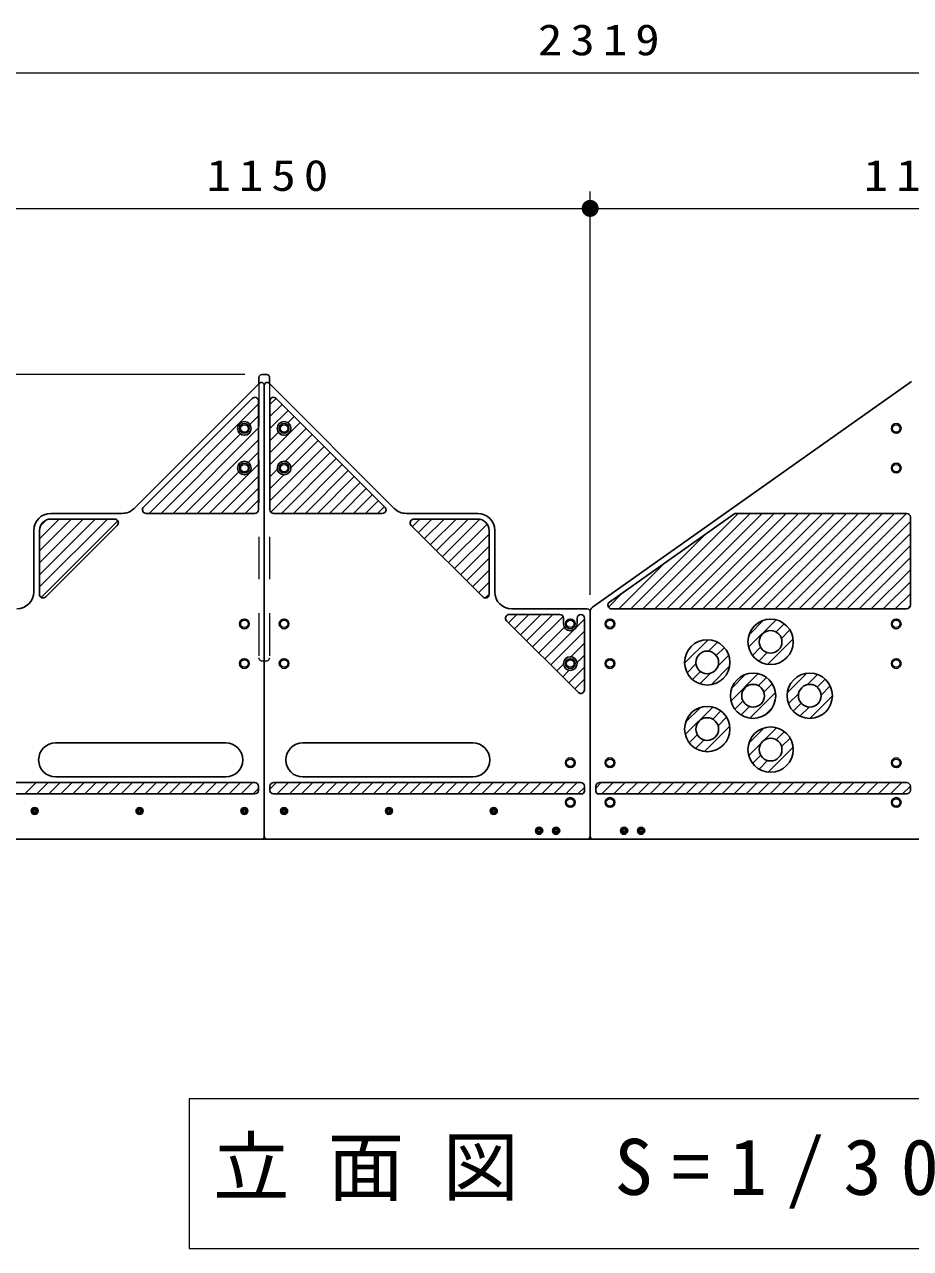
# Model space of a CAD drawing. Units: millimetres on the paper, scale 1:30. Extents: x -385 to 0, y -12 to 267.
# Drawn here: x -272.2 to -220.1, y 62.4 to 134.4 of the extents above; entities that cross this region are included whole.
import ezdxf

# ---------------------------------------------------------------- set-up
doc = ezdxf.new("R2010")
doc.units = ezdxf.units.MM
doc.linetypes.add('USER1', pattern=[4.5, 2.5, -2])
doc.layers.add('1_30', color=2, linetype='Continuous', lineweight=13)
doc.styles.add('ＭＳ ゴシック', font='')
doc.styles.get('ＭＳ ゴシック').set_extended_font_data('MS Gothic')

# ---------------------------------------------------------------- blocks, each defined once
blk = doc.blocks.new('filled_dot')
at = {"color": 0, "linetype": 'Continuous', "lineweight": -2, "const_width": 1.25}
blk.add_lwpolyline([(-0.625, 0, 1), (0.625, 0, 1)], format="xyb", close=True, dxfattribs=at)

msp = doc.modelspace()

# ---------------------------------------------------------------- linework, layer by layer
at = {"layer": '1_30', "color": 7}
for p, q in [((-277.249, 131.584), (-199.949, 131.584)), ((-238.915, 100.889), (-238.915, 124.609)), ((-238.915, 100.889), (-238.915, 124.609)), ((-277.249, 123.609), (-238.915, 123.609)), ((-238.915, 123.609), (-199.949, 123.609)), ((-259.232, 113.836), (-296.915, 113.836)), ((-262.499, 71.231), (-262.499, 62.431)), ((-214.699, 71.231), (-262.499, 71.231)), ((-262.499, 62.431), (-214.699, 62.431))]:
    msp.add_line(p, q, dxfattribs=at)
at = {"layer": '1_30', "lineweight": 25}
for p, q in [((-258.232, 113.836), (-257.932, 113.836)), ((-258.399, 113.669), (-258.399, 113.292)), ((-257.765, 113.669), (-257.765, 113.292))]:
    msp.add_line(p, q, dxfattribs=at)
at = {"layer": '1_30', "color": 1, "lineweight": 25}
for p, q in [((-258.366, 113.324), (-265.728, 105.962)), ((-258.082, 113.206), (-258.082, 86.669)), ((-257.797, 113.324), (-250.436, 105.962)), ((-258.785, 112.434), (-265.18, 106.039)), ((-257.379, 112.434), (-250.984, 106.039)), ((-258.415, 112.281), (-258.415, 105.886)), ((-257.749, 112.281), (-257.749, 105.886)), ((-270.635, 105.669), (-266.435, 105.669)), ((-270.635, 105.336), (-266.877, 105.336)), ((-265.027, 105.669), (-258.632, 105.669)), ((-251.137, 105.669), (-257.532, 105.669)), ((-245.529, 105.669), (-249.729, 105.669)), ((-245.529, 105.336), (-249.286, 105.336)), ((-271.635, 104.669), (-271.635, 101.056)), ((-271.301, 104.669), (-271.301, 100.912)), ((-266.724, 104.966), (-270.932, 100.759)), ((-249.44, 104.966), (-245.232, 100.759)), ((-244.862, 104.669), (-244.862, 100.912)), ((-244.529, 104.669), (-244.529, 101.056)), ((-243.673, 99.722), (-240.699, 99.722)), ((-243.529, 100.056), (-239.082, 100.056)), ((-240.482, 99.169), (-240.482, 99.506)), ((-239.682, 99.169), (-239.682, 99.506)), ((-239.249, 95.298), (-239.249, 99.506)), ((-238.915, 86.669), (-238.915, 99.889)), ((-238.915, 86.669), (-238.915, 99.889)), ((-238.915, 86.669), (-238.915, 99.889)), ((-243.826, 99.352), (-239.618, 95.145)), ((-270.349, 92.169), (-260.349, 92.169)), ((-245.815, 92.169), (-255.815, 92.169)), ((-270.349, 90.169), (-260.349, 90.169)), ((-245.815, 90.169), (-255.815, 90.169)), ((-258.632, 89.836), (-276.699, 89.836)), ((-258.415, 89.619), (-258.415, 89.386)), ((-257.749, 89.619), (-257.749, 89.386)), ((-257.532, 89.836), (-239.465, 89.836)), ((-239.249, 89.336), (-239.249, 89.619)), ((-258.632, 89.169), (-276.749, 89.169)), ((-257.532, 89.169), (-239.415, 89.169)), ((-258.249, 86.503), (-273.749, 86.503)), ((-257.915, 86.503), (-242.415, 86.503)), ((-240.415, 86.503), (-239.082, 86.503))]:
    msp.add_line(p, q, dxfattribs=at)
at = {"layer": '1_30', "linetype": 'USER1'}
for p, q in [((-258.399, 113.292), (-258.399, 97.169)), ((-257.765, 113.292), (-257.765, 97.169)), ((-258.232, 97.003), (-257.932, 97.003))]:
    msp.add_line(p, q, dxfattribs=at)
at = {"layer": '1_30', "color": 4, "lineweight": 25}
for p, q in [((-220.011, 113.423), (-238.774, 100.155)), ((-230.455, 105.63), (-237.781, 100.449)), ((-230.33, 105.669), (-220.299, 105.669)), ((-220.082, 105.453), (-220.082, 100.272)), ((-238.915, 86.669), (-238.915, 99.883)), ((-237.656, 100.056), (-220.299, 100.056)), ((-238.582, 89.336), (-238.582, 89.619)), ((-220.299, 89.836), (-238.365, 89.836)), ((-220.082, 89.619), (-220.082, 89.386)), ((-220.299, 89.169), (-238.415, 89.169)), ((-237.415, 86.503), (-238.749, 86.503)), ((-219.915, 86.503), (-235.415, 86.503))]:
    msp.add_line(p, q, dxfattribs=at)
at = {"layer": '1_30'}
for p, q in [((-257.749, 112.068), (-257.381, 112.436)), ((-264.854, 105.669), (-258.415, 112.109)), ((-257.749, 111.361), (-257.027, 112.082)), ((-257.749, 110.654), (-256.674, 111.729)), ((-258.92, 110.897), (-258.415, 111.402)), ((-257.749, 109.24), (-255.967, 111.022)), ((-256.693, 111.002), (-256.32, 111.375)), ((-264.147, 105.669), (-259.476, 110.341)), ((-263.44, 105.669), (-258.415, 110.694)), ((-257.749, 108.533), (-255.613, 110.668)), ((-257.749, 109.947), (-257.248, 110.448)), ((-256.844, 108.73), (-255.259, 110.315)), ((-262.733, 105.669), (-258.415, 109.987)), ((-257.749, 106.411), (-254.552, 109.608)), ((-256.516, 108.352), (-254.906, 109.961)), ((-259.027, 108.669), (-258.415, 109.28)), ((-257.702, 105.751), (-254.199, 109.254)), ((-257.076, 105.669), (-253.845, 108.901)), ((-262.026, 105.669), (-259.581, 108.114)), ((-261.319, 105.669), (-258.415, 108.573)), ((-257.749, 107.826), (-257.309, 108.265)), ((-256.369, 105.669), (-253.492, 108.547)), ((-255.662, 105.669), (-253.138, 108.193)), ((-260.612, 105.669), (-258.415, 107.866)), ((-257.749, 107.118), (-256.931, 107.936)), ((-254.955, 105.669), (-252.785, 107.84)), ((-254.248, 105.669), (-252.431, 107.486)), ((-259.905, 105.669), (-258.415, 107.159)), ((-253.541, 105.669), (-252.078, 107.133)), ((-252.834, 105.669), (-251.724, 106.779)), ((-259.198, 105.669), (-258.415, 106.452)), ((-252.127, 105.669), (-251.37, 106.426)), ((-251.419, 105.669), (-251.017, 106.072)), ((-271.301, 101.344), (-267.309, 105.336)), ((-271.301, 102.051), (-268.016, 105.336)), ((-271.301, 102.758), (-268.723, 105.336)), ((-271.301, 103.465), (-269.43, 105.336)), ((-271.301, 104.172), (-270.138, 105.336)), ((-271.247, 104.934), (-270.899, 105.281)), ((-271.206, 100.732), (-266.698, 105.24)), ((-249.367, 104.894), (-248.924, 105.336)), ((-249.013, 104.54), (-248.217, 105.336)), ((-248.66, 104.186), (-247.51, 105.336)), ((-248.306, 103.833), (-246.803, 105.336)), ((-247.953, 103.479), (-246.096, 105.336)), ((-247.599, 103.126), (-245.401, 105.324)), ((-235.82, 100.056), (-230.206, 105.669)), ((-235.113, 100.056), (-229.499, 105.669)), ((-234.406, 100.056), (-228.792, 105.669)), ((-233.699, 100.056), (-228.085, 105.669)), ((-232.992, 100.056), (-227.378, 105.669)), ((-232.284, 100.056), (-226.671, 105.669)), ((-231.577, 100.056), (-225.964, 105.669)), ((-230.87, 100.056), (-225.256, 105.669)), ((-230.163, 100.056), (-224.549, 105.669)), ((-229.456, 100.056), (-223.842, 105.669)), ((-228.749, 100.056), (-223.135, 105.669)), ((-228.042, 100.056), (-222.428, 105.669)), ((-227.335, 100.056), (-221.721, 105.669)), ((-226.628, 100.056), (-221.014, 105.669)), ((-225.921, 100.056), (-220.307, 105.669)), ((-225.213, 100.056), (-220.082, 105.187)), ((-247.246, 102.772), (-244.976, 105.042)), ((-246.892, 102.419), (-244.862, 104.448)), ((-236.527, 100.056), (-232.155, 104.427)), ((-224.506, 100.056), (-220.082, 104.48)), ((-246.539, 102.065), (-244.862, 103.741)), ((-223.799, 100.056), (-220.082, 103.773)), ((-246.185, 101.712), (-244.862, 103.034)), ((-223.092, 100.056), (-220.082, 103.066)), ((-245.831, 101.358), (-244.862, 102.327)), ((-237.234, 100.056), (-234.57, 102.72)), ((-222.385, 100.056), (-220.082, 102.359)), ((-245.478, 101.004), (-244.862, 101.62)), ((-221.678, 100.056), (-220.082, 101.652)), ((-245.08, 100.695), (-244.862, 100.913)), ((-237.84, 100.157), (-236.984, 101.013)), ((-220.971, 100.056), (-220.082, 100.945)), ((-220.26, 100.059), (-220.085, 100.234)), ((-243.71, 99.237), (-243.224, 99.722)), ((-243.357, 98.883), (-242.517, 99.722)), ((-243.003, 98.53), (-241.81, 99.722)), ((-242.649, 98.176), (-241.103, 99.722)), ((-242.296, 97.823), (-240.509, 99.61)), ((-239.737, 98.967), (-239.249, 99.456)), ((-229.596, 97.795), (-227.98, 99.41)), ((-229.57, 98.527), (-228.713, 99.384)), ((-241.942, 97.469), (-240.433, 98.978)), ((-241.589, 97.115), (-239.88, 98.824)), ((-241.235, 96.762), (-239.249, 98.748)), ((-227.982, 98.701), (-227.501, 99.182)), ((-227.665, 98.312), (-227.164, 98.812)), ((-240.055, 97.235), (-239.249, 98.041)), ((-233.361, 96.858), (-231.981, 98.238)), ((-231.945, 97.567), (-231.42, 98.092)), ((-228.475, 96.794), (-226.98, 98.289)), ((-239.686, 96.896), (-239.249, 97.334)), ((-231.497, 97.308), (-231.023, 97.781)), ((-231.393, 96.705), (-230.765, 97.332)), ((-229.368, 97.315), (-228.887, 97.796)), ((-228.998, 96.979), (-228.497, 97.479)), ((-227.54, 97.022), (-227.207, 97.355)), ((-240.882, 96.408), (-240.481, 96.809)), ((-240.175, 95.701), (-239.249, 96.627)), ((-233.215, 96.297), (-232.69, 96.822)), ((-231.799, 95.592), (-230.715, 96.675)), ((-240.528, 96.055), (-240.142, 96.441)), ((-239.821, 95.348), (-239.249, 95.92)), ((-232.905, 95.9), (-232.431, 96.374)), ((-232.456, 95.642), (-231.828, 96.269)), ((-230.63, 94.64), (-229.026, 96.244)), ((-230.591, 95.385), (-229.772, 96.205)), ((-229.025, 95.537), (-228.542, 96.02)), ((-227.321, 95.12), (-226.173, 96.268)), ((-226.135, 95.598), (-225.537, 96.197)), ((-225.57, 95.457), (-225.098, 95.929)), ((-239.34, 95.122), (-239.289, 95.173)), ((-229.522, 93.626), (-228.012, 95.136)), ((-228.699, 95.156), (-228.202, 95.653)), ((-227.249, 94.484), (-226.651, 95.082)), ((-225.333, 94.986), (-224.797, 95.523)), ((-230.406, 94.156), (-229.923, 94.639)), ((-226.981, 94.045), (-226.509, 94.517)), ((-226, 93.613), (-224.665, 94.947)), ((-233.32, 92.656), (-231.698, 94.278)), ((-233.302, 93.381), (-232.423, 94.26)), ((-231.702, 93.568), (-231.221, 94.048)), ((-231.389, 93.173), (-230.887, 93.675)), ((-230.039, 93.816), (-229.542, 94.313)), ((-228.626, 93.815), (-228.201, 94.24)), ((-226.576, 93.744), (-226.039, 94.28)), ((-232.192, 91.663), (-230.705, 93.15)), ((-229.591, 91.435), (-227.962, 93.065)), ((-229.581, 92.153), (-228.679, 93.055)), ((-233.09, 92.179), (-232.61, 92.66)), ((-232.717, 91.845), (-232.215, 92.347)), ((-231.225, 91.923), (-230.965, 92.183)), ((-227.967, 92.352), (-227.488, 92.832)), ((-227.659, 91.953), (-227.156, 92.457)), ((-229.358, 90.962), (-228.878, 91.441)), ((-228.454, 90.451), (-226.977, 91.928)), ((-228.983, 90.629), (-228.479, 91.133)), ((-227.438, 90.761), (-227.287, 90.911)), ((-272.162, 89.169), (-271.495, 89.836)), ((-271.455, 89.169), (-270.788, 89.836)), ((-270.748, 89.169), (-270.081, 89.836)), ((-270.041, 89.169), (-269.374, 89.836)), ((-269.334, 89.169), (-268.667, 89.836)), ((-268.627, 89.169), (-267.96, 89.836)), ((-267.919, 89.169), (-267.253, 89.836)), ((-267.212, 89.169), (-266.546, 89.836)), ((-266.505, 89.169), (-265.839, 89.836)), ((-265.798, 89.169), (-265.131, 89.836)), ((-265.091, 89.169), (-264.424, 89.836)), ((-264.384, 89.169), (-263.717, 89.836)), ((-263.677, 89.169), (-263.01, 89.836)), ((-262.97, 89.169), (-262.303, 89.836)), ((-262.263, 89.169), (-261.596, 89.836)), ((-261.555, 89.169), (-260.889, 89.836)), ((-260.848, 89.169), (-260.182, 89.836)), ((-260.141, 89.169), (-259.475, 89.836)), ((-259.434, 89.169), (-258.767, 89.836)), ((-258.727, 89.169), (-258.415, 89.481)), ((-257.749, 89.441), (-257.353, 89.836)), ((-257.313, 89.169), (-256.646, 89.836)), ((-256.606, 89.169), (-255.939, 89.836)), ((-255.899, 89.169), (-255.232, 89.836)), ((-255.192, 89.169), (-254.525, 89.836)), ((-254.484, 89.169), (-253.818, 89.836)), ((-253.777, 89.169), (-253.111, 89.836)), ((-253.07, 89.169), (-252.404, 89.836)), ((-252.363, 89.169), (-251.696, 89.836)), ((-251.656, 89.169), (-250.989, 89.836)), ((-250.949, 89.169), (-250.282, 89.836)), ((-250.242, 89.169), (-249.575, 89.836)), ((-249.535, 89.169), (-248.868, 89.836)), ((-248.828, 89.169), (-248.161, 89.836)), ((-248.12, 89.169), (-247.454, 89.836)), ((-247.413, 89.169), (-246.747, 89.836)), ((-246.706, 89.169), (-246.04, 89.836)), ((-245.999, 89.169), (-245.332, 89.836)), ((-245.292, 89.169), (-244.625, 89.836)), ((-244.585, 89.169), (-243.918, 89.836)), ((-243.878, 89.169), (-243.211, 89.836)), ((-243.171, 89.169), (-242.504, 89.836)), ((-242.464, 89.169), (-241.797, 89.836)), ((-241.756, 89.169), (-241.09, 89.836)), ((-241.049, 89.169), (-240.383, 89.836)), ((-240.342, 89.169), (-239.676, 89.836)), ((-239.635, 89.169), (-239.249, 89.556)), ((-238.582, 89.516), (-238.261, 89.836)), ((-238.221, 89.169), (-237.554, 89.836)), ((-237.514, 89.169), (-236.847, 89.836)), ((-236.807, 89.169), (-236.14, 89.836)), ((-236.1, 89.169), (-235.433, 89.836)), ((-235.393, 89.169), (-234.726, 89.836)), ((-234.685, 89.169), (-234.019, 89.836)), ((-233.978, 89.169), (-233.312, 89.836)), ((-233.271, 89.169), (-232.605, 89.836)), ((-232.564, 89.169), (-231.897, 89.836)), ((-231.857, 89.169), (-231.19, 89.836)), ((-231.15, 89.169), (-230.483, 89.836)), ((-230.443, 89.169), (-229.776, 89.836)), ((-229.736, 89.169), (-229.069, 89.836)), ((-229.029, 89.169), (-228.362, 89.836)), ((-228.321, 89.169), (-227.655, 89.836)), ((-227.614, 89.169), (-226.948, 89.836)), ((-226.907, 89.169), (-226.241, 89.836)), ((-226.2, 89.169), (-225.533, 89.836)), ((-225.493, 89.169), (-224.826, 89.836)), ((-224.786, 89.169), (-224.119, 89.836)), ((-224.079, 89.169), (-223.412, 89.836)), ((-223.372, 89.169), (-222.705, 89.836)), ((-222.665, 89.169), (-221.998, 89.836)), ((-221.957, 89.169), (-221.291, 89.836)), ((-221.25, 89.169), (-220.584, 89.836)), ((-220.543, 89.169), (-220.082, 89.631))]:
    msp.add_line(p, q, dxfattribs=at)
at = {"layer": '1_30', "color": 4}
for p, q in [((-271.62, 88.236), (-271.659, 88.169)), ((-271.659, 88.169), (-271.62, 88.103)), ((-271.543, 88.236), (-271.62, 88.236)), ((-271.62, 88.103), (-271.543, 88.103)), ((-271.505, 88.169), (-271.543, 88.236)), ((-271.543, 88.103), (-271.505, 88.169)), ((-265.454, 88.236), (-265.492, 88.169)), ((-265.492, 88.169), (-265.454, 88.103)), ((-265.377, 88.236), (-265.454, 88.236)), ((-265.454, 88.103), (-265.377, 88.103)), ((-265.338, 88.169), (-265.377, 88.236)), ((-265.377, 88.103), (-265.338, 88.169)), ((-259.287, 88.236), (-259.326, 88.169)), ((-259.326, 88.169), (-259.287, 88.103)), ((-259.21, 88.236), (-259.287, 88.236)), ((-259.287, 88.103), (-259.21, 88.103)), ((-259.172, 88.169), (-259.21, 88.236)), ((-259.21, 88.103), (-259.172, 88.169)), ((-256.992, 88.169), (-256.954, 88.236)), ((-256.954, 88.103), (-256.992, 88.169)), ((-256.954, 88.236), (-256.877, 88.236)), ((-256.877, 88.103), (-256.954, 88.103)), ((-256.877, 88.236), (-256.838, 88.169)), ((-256.838, 88.169), (-256.877, 88.103)), ((-250.826, 88.169), (-250.787, 88.236)), ((-250.787, 88.103), (-250.826, 88.169)), ((-250.787, 88.236), (-250.71, 88.236)), ((-250.71, 88.103), (-250.787, 88.103)), ((-250.71, 88.236), (-250.672, 88.169)), ((-250.672, 88.169), (-250.71, 88.103)), ((-244.659, 88.169), (-244.62, 88.236)), ((-244.62, 88.103), (-244.659, 88.169)), ((-244.62, 88.236), (-244.543, 88.236)), ((-244.543, 88.103), (-244.62, 88.103)), ((-244.543, 88.236), (-244.505, 88.169)), ((-244.505, 88.169), (-244.543, 88.103)), ((-241.992, 87.003), (-241.954, 87.069)), ((-241.954, 86.936), (-241.992, 87.003)), ((-241.954, 87.069), (-241.877, 87.069)), ((-241.877, 86.936), (-241.954, 86.936)), ((-241.877, 87.069), (-241.838, 87.003)), ((-241.838, 87.003), (-241.877, 86.936)), ((-240.992, 87.003), (-240.954, 87.069)), ((-240.954, 86.936), (-240.992, 87.003)), ((-240.954, 87.069), (-240.877, 87.069)), ((-240.877, 86.936), (-240.954, 86.936)), ((-240.877, 87.069), (-240.838, 87.003)), ((-240.838, 87.003), (-240.877, 86.936)), ((-236.992, 87.003), (-236.954, 87.069)), ((-236.954, 86.936), (-236.992, 87.003)), ((-236.954, 87.069), (-236.877, 87.069)), ((-236.877, 86.936), (-236.954, 86.936)), ((-236.877, 87.069), (-236.838, 87.003)), ((-236.838, 87.003), (-236.877, 86.936)), ((-235.992, 87.003), (-235.954, 87.069)), ((-235.954, 86.936), (-235.992, 87.003)), ((-235.954, 87.069), (-235.877, 87.069)), ((-235.877, 86.936), (-235.954, 86.936)), ((-235.877, 87.069), (-235.838, 87.003)), ((-235.838, 87.003), (-235.877, 86.936))]:
    msp.add_line(p, q, dxfattribs=at)
at = {"layer": '1_30', "color": 7, "lineweight": 25}
for p, q in [((-284.481, 86.503), (-194.35, 86.503)), ((-258.249, 86.503), (-257.915, 86.503)), ((-237.415, 86.503), (-239.082, 86.503))]:
    msp.add_line(p, q, dxfattribs=at)
at = {"layer": '1_30', "color": 1, "lineweight": 25}
for centre in [(-259.249, 110.669), (-256.915, 110.669), (-259.249, 108.336), (-256.915, 108.336), (-240.082, 96.836)]:
    msp.add_circle(centre, 0.4, dxfattribs=at)
at = {"layer": '1_30', "color": 232, "lineweight": 25}
for centre in [(-259.249, 110.669), (-256.915, 110.669), (-220.915, 110.669), (-259.249, 108.336), (-256.915, 108.336), (-220.915, 108.336), (-259.249, 99.169), (-256.915, 99.169), (-240.082, 99.169), (-237.749, 99.169), (-220.915, 99.169), (-259.249, 96.836), (-256.915, 96.836), (-240.082, 96.836), (-237.749, 96.836), (-220.915, 96.836), (-240.082, 91.003), (-237.749, 91.003), (-220.915, 91.003), (-240.082, 88.669), (-237.749, 88.669), (-220.915, 88.669)]:
    msp.add_circle(centre, 0.283, dxfattribs=at)
at = {"layer": '1_30', "color": 232}
for centre in [(-259.249, 110.669), (-256.915, 110.669), (-220.915, 110.669), (-259.249, 108.336), (-256.915, 108.336), (-220.915, 108.336), (-259.249, 99.169), (-256.915, 99.169), (-240.082, 99.169), (-237.749, 99.169), (-220.915, 99.169), (-259.249, 96.836), (-256.915, 96.836), (-240.082, 96.836), (-237.749, 96.836), (-220.915, 96.836), (-240.082, 91.003), (-237.749, 91.003), (-220.915, 91.003), (-240.082, 88.669), (-237.749, 88.669), (-220.915, 88.669)]:
    msp.add_circle(centre, 0.217, dxfattribs=at)
at = {"layer": '1_30', "color": 4, "lineweight": 25}
for centre, radius in [((-228.302, 98.116), 1.333), ((-228.302, 98.116), 0.667), ((-232.029, 96.905), 1.333), ((-232.029, 96.905), 0.667), ((-229.332, 94.946), 1.333), ((-225.999, 94.946), 1.333), ((-229.332, 94.946), 0.667), ((-225.999, 94.946), 0.667), ((-232.029, 92.987), 1.333), ((-232.029, 92.987), 0.667), ((-228.302, 91.776), 1.333), ((-228.302, 91.776), 0.667), ((-236.915, 87.003), 0.158), ((-235.915, 87.003), 0.158)]:
    msp.add_circle(centre, radius, dxfattribs=at)
at = {"layer": '1_30', "color": 7, "lineweight": 25}
for centre in [(-271.582, 88.169), (-265.415, 88.169), (-259.249, 88.169), (-256.915, 88.169), (-250.749, 88.169), (-244.582, 88.169), (-241.915, 87.003), (-240.915, 87.003), (-236.915, 87.003), (-235.915, 87.003)]:
    msp.add_circle(centre, 0.208, dxfattribs=at)
at = {"layer": '1_30', "color": 3, "lineweight": 25}
for centre in [(-271.582, 88.169), (-265.415, 88.169), (-259.249, 88.169), (-256.915, 88.169), (-250.749, 88.169), (-244.582, 88.169), (-241.915, 87.003), (-240.915, 87.003), (-236.915, 87.003), (-235.915, 87.003)]:
    msp.add_circle(centre, 0.175, dxfattribs=at)
at = {"layer": '1_30', "color": 4}
for centre, radius in [((-271.582, 88.169), 0.136), ((-271.582, 88.169), 0.077), ((-265.415, 88.169), 0.136), ((-265.415, 88.169), 0.077), ((-259.249, 88.169), 0.136), ((-259.249, 88.169), 0.077), ((-256.915, 88.169), 0.136), ((-256.915, 88.169), 0.077), ((-250.749, 88.169), 0.136), ((-250.749, 88.169), 0.077), ((-244.582, 88.169), 0.136), ((-244.582, 88.169), 0.077), ((-241.915, 87.003), 0.136), ((-240.915, 87.003), 0.136), ((-236.915, 87.003), 0.136), ((-235.915, 87.003), 0.136), ((-241.915, 87.003), 0.077), ((-240.915, 87.003), 0.077), ((-236.915, 87.003), 0.077), ((-235.915, 87.003), 0.077)]:
    msp.add_circle(centre, radius, dxfattribs=at)
at = {"layer": '1_30', "lineweight": 25}
for centre in [(-271.582, 88.169), (-265.415, 88.169), (-259.249, 88.169), (-256.915, 88.169), (-250.749, 88.169), (-244.582, 88.169)]:
    msp.add_circle(centre, 0.133, dxfattribs=at)
for centre, start, end in [((-258.232, 113.669), 90, 180), ((-257.932, 113.669), 0, 90)]:
    msp.add_arc(centre, 0.167, start, end, dxfattribs=at)
at = {"layer": '1_30', "color": 1, "lineweight": 25}
for centre, radius, start, end in [((-258.249, 113.206), 0.167, 0, 135), ((-257.915, 113.206), 0.167, 45, 180), ((-258.632, 112.281), 0.217, 0, 135), ((-257.532, 112.281), 0.217, 45, 180), ((-266.435, 106.669), 1, 270, 315), ((-265.027, 105.886), 0.217, 135, 270), ((-258.632, 105.886), 0.217, 270, 0), ((-257.532, 105.886), 0.217, 180, 270), ((-251.137, 105.886), 0.217, 270, 45), ((-249.729, 106.669), 1, 225, 270), ((-270.635, 104.669), 1, 90, 180), ((-270.635, 104.669), 0.667, 90, 180), ((-266.877, 105.119), 0.217, 315, 90), ((-249.286, 105.119), 0.217, 90, 225), ((-245.529, 104.669), 1, 0, 90), ((-245.529, 104.669), 0.667, 0, 90), ((-272.635, 101.056), 1, 270, 0), ((-271.085, 100.912), 0.217, 180, 315), ((-245.079, 100.912), 0.217, 225, 0), ((-243.529, 101.056), 1, 180, 270), ((-243.673, 99.506), 0.217, 90, 225), ((-240.699, 99.506), 0.217, 0, 90), ((-239.465, 99.506), 0.217, 0, 180), ((-239.082, 99.889), 0.167, 0, 90), ((-240.082, 99.169), 0.4, 180, 0), ((-239.465, 95.298), 0.217, 225, 0), ((-270.349, 91.169), 1, 90, 270), ((-260.349, 91.169), 1, 270, 90), ((-255.815, 91.169), 1, 90, 270), ((-245.815, 91.169), 1, 270, 90), ((-258.632, 89.619), 0.217, 0, 90), ((-258.632, 89.386), 0.217, 270, 0), ((-257.532, 89.619), 0.217, 90, 180), ((-257.532, 89.386), 0.217, 180, 270), ((-239.465, 89.619), 0.217, 0, 90), ((-239.415, 89.336), 0.167, 270, 0), ((-258.249, 86.669), 0.167, 270, 0), ((-257.915, 86.669), 0.167, 180, 270), ((-239.082, 86.669), 0.167, 270, 0)]:
    msp.add_arc(centre, radius, start, end, dxfattribs=at)
at = {"layer": '1_30', "color": 4, "lineweight": 25}
for centre, radius, start, end in [((-230.33, 105.453), 0.217, 90, 125.26439), ((-220.299, 105.453), 0.217, 0, 90), ((-238.582, 99.883), 0.333, 125.26439, 180), ((-237.656, 100.272), 0.217, 125.26439, 270), ((-220.299, 100.272), 0.217, 270, 0), ((-238.365, 89.619), 0.217, 90, 180), ((-238.415, 89.336), 0.167, 180, 270), ((-220.299, 89.619), 0.217, 0, 90), ((-220.299, 89.386), 0.217, 270, 0), ((-238.749, 86.669), 0.167, 180, 270)]:
    msp.add_arc(centre, radius, start, end, dxfattribs=at)
at = {"layer": '1_30', "linetype": 'USER1'}
for centre, start, end in [((-258.232, 97.169), 180, 270), ((-257.932, 97.169), 270, 0)]:
    msp.add_arc(centre, 0.167, start, end, dxfattribs=at)

# ---------------------------------------------------------------- block references
at = {"layer": '1_30', "color": 7, "xscale": 0.4, "yscale": 0.4, "rotation": 180}
msp.add_blockref('filled_dot', (-238.915, 123.609), dxfattribs=at)
at = {"layer": '1_30', "color": 7, "xscale": 0.4, "yscale": 0.4}
msp.add_blockref('filled_dot', (-238.915, 123.609), dxfattribs=at)

# ---------------------------------------------------------------- texts
at = {"layer": '1_30', "color": 7, "style": 'ＭＳ ゴシック'}
for s, insert, char_height, attachment_point in [('\\T1.33;\\W1.15;2319', (-238.171, 132.584), 1.833, 8), ('\\T1.33;\\W1.15;1150', (-257.661, 124.609), 1.833, 8), ('\\T1.33;\\W1.15;1169', (-219.011, 124.609), 1.833, 8), ('\\T1.5;立面図\\~S=1/30', (-261.099, 66.831), 3.299, 4)]:
    msp.add_mtext(s, dxfattribs=dict(at, insert=insert, char_height=char_height, attachment_point=attachment_point))

doc.saveas('drawing.dxf')
